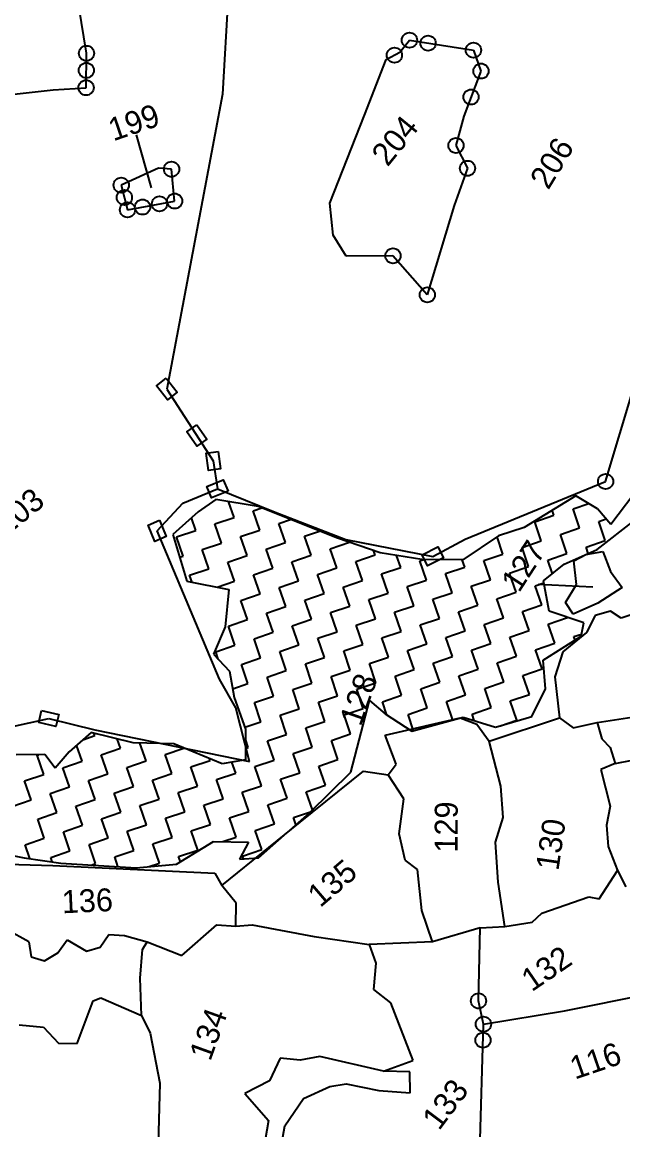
# Model space of a CAD drawing. Header units: metres. Extents: x 322986 to 329400, y 1832749 to 1836820.
# Drawn here: x 325022 to 325499, y 1834288 to 1835168 of the extents above; entities that cross this region are included whole.
import ezdxf

# ---------------------------------------------------------------- set-up
doc = ezdxf.new("R2010")
doc.units = ezdxf.units.M
doc.header["$MEASUREMENT"] = 0
for name, color, linetype in [('LINE_WATER', 4, 'Continuous'), ('POLY_HATCH', 12, 'Continuous'), ('POLY_PARCEL', 6, 'Continuous'), ('TEXT_PARCEL', 7, 'Continuous')]:
    doc.layers.add(name, color=color, linetype=linetype)
doc.styles.get("Standard").update_dxf_attribs({"font": 'simplex.shx'})
doc.styles.add('TEXT_MAP', font='')
doc.styles.get('TEXT_MAP').set_extended_font_data('Kruti Dev 050')
doc.dimstyles.get("Standard").update_dxf_attribs({"dimtxt": 0.18, "dimasz": 0.18, "dimexe": 0.18, "dimexo": 0.0625, "dimgap": 0.09, "dimtad": 0, "dimtih": 1, "dimtoh": 1, "dimdec": 4, "dimzin": 0, "dimdsep": 46, "dimtxsty": 'Standard', "dimcen": 0.09, "dimadec": 0, "dimazin": 0, "dimtfac": 1, "dimtdec": 4, "dimtofl": 0, "dimtmove": 0, "dimatfit": 3, "dimfxl": 1, "dimtolj": 1, "dimtzin": 0, "dimarcsym": 0})

msp = doc.modelspace()

# ---------------------------------------------------------------- linework, layer by layer
for points in [[(325136.82, 1834884.96), (325145.52, 1834873.88), (325137.86, 1834867.86), (325129.16, 1834878.94)], [(325161.08, 1834848.08), (325169.13, 1834836.53), (325161.14, 1834830.95), (325153.08, 1834842.51)], [(325178, 1834826.89), (325179.99, 1834812.95), (325170.35, 1834811.57), (325168.36, 1834825.52)], [(325185.83, 1834795.33), (325172.83, 1834789.9), (325169.07, 1834798.89), (325182.07, 1834804.32)], [(325131.37, 1834772.11), (325136.82, 1834759.12), (325127.83, 1834755.35), (325122.38, 1834768.34)], [(325339.93, 1834744.56), (325352.5, 1834750.91), (325356.89, 1834742.21), (325344.32, 1834735.86)], [(325037.72, 1834620.95), (325051.44, 1834617.74), (325049.21, 1834608.25), (325035.5, 1834611.46)]]:
    msp.add_lwpolyline(points, close=True)
for centre in [(325329.9, 1835153.66), (325344.69, 1835151.37), (325073.47, 1835143.26), (325317.97, 1835141.81), (325380.74, 1835145.77), (325073.3, 1835129.72), (325386.73, 1835129.15), (325073.12, 1835115.94), (325378.82, 1835108.51), (325366.89, 1835070.03), (325141.05, 1835051.12), (325376.03, 1835051.86), (325101.05, 1835038.51), (325103.54, 1835028.64), (325131.39, 1835023.6), (325143.45, 1835025.85), (325106.01, 1835018.86), (325117.98, 1835021.09), (325316.84, 1834982.28), (325344.1, 1834951.31), (325485.72, 1834802.91), (325384.8, 1834390.11), (325388.67, 1834371.65), (325388.31, 1834358.91)]:
    msp.add_circle(centre, 6.03)
at = {"layer": 'LINE_WATER'}
for p, q in [((325480.46, 1834471.34), (325495.04, 1834493.85)), ((325435, 1834459.86), (325472.26, 1834472.88)), ((325472.26, 1834472.88), (325480.46, 1834471.34)), ((325427.46, 1834452.63), (325435, 1834459.86)), ((325405.67, 1834449.31), (325427.46, 1834452.63))]:
    msp.add_line(p, q, dxfattribs=at)
at = {"layer": 'POLY_HATCH'}
for p, q in [((325513.9, 1834800.44), (325489.77, 1834768.88)), ((325462.03, 1834791.56), (325421.14, 1834766.42)), ((325479.16, 1834781.33), (325462.03, 1834791.56)), ((325176.04, 1834788.72), (325162.12, 1834778.83)), ((325209.85, 1834782.96), (325176.04, 1834788.72)), ((325272.66, 1834757.98), (325209.85, 1834782.96)), ((325162.12, 1834778.83), (325141.9, 1834760.73)), ((325489.77, 1834768.88), (325479.16, 1834781.33)), ((325421.14, 1834766.42), (325400.66, 1834759.75)), ((325479, 1834748.85), (325509, 1834772.1)), ((325141.9, 1834760.73), (325153.02, 1834723.61)), ((325306.69, 1834746.24), (325272.66, 1834757.98)), ((325400.66, 1834759.75), (325372.27, 1834740.69)), ((325452.92, 1834737.24), (325479, 1834748.85)), ((325339.77, 1834740.83), (325306.69, 1834746.24)), ((325372.27, 1834740.69), (325339.77, 1834740.83)), ((325436.48, 1834724.07), (325452.92, 1834737.24)), ((325153.02, 1834723.61), (325186.47, 1834717.12)), ((325440.8, 1834699.78), (325436.48, 1834724.07)), ((325186.47, 1834717.12), (325183.57, 1834687.34)), ((325468.46, 1834690.71), (325440.8, 1834699.78)), ((325183.57, 1834687.34), (325174.26, 1834665.68)), ((325466.35, 1834679.99), (325468.46, 1834690.71)), ((325436.14, 1834660.92), (325466.35, 1834679.99)), ((325174.26, 1834665.68), (325187.06, 1834652.16)), ((325438.1, 1834638.25), (325436.14, 1834660.92)), ((325187.06, 1834652.16), (325190.82, 1834631.32)), ((325427.16, 1834616.03), (325438.1, 1834638.25)), ((325190.82, 1834631.32), (325199.69, 1834606.15)), ((325283.25, 1834571.88), (325298.15, 1834628.77)), ((325298.15, 1834628.77), (325310.57, 1834618.15)), ((325310.57, 1834618.15), (325331.9, 1834604.5)), ((325331.9, 1834604.5), (325372.69, 1834615.67)), ((325372.69, 1834615.67), (325398.16, 1834607.67)), ((325398.16, 1834607.67), (325427.16, 1834616.03)), ((325077.14, 1834603.51), (325059.62, 1834588.15)), ((325110.6, 1834595.21), (325077.14, 1834603.51)), ((325199.69, 1834606.15), (325199.84, 1834581.66)), ((325142.75, 1834594.34), (325110.6, 1834595.21)), ((325181.16, 1834578.63), (325142.75, 1834594.34)), ((325040.38, 1834585.84), (325017.69, 1834585.69)), ((325048.62, 1834575.01), (325040.38, 1834585.84)), ((325059.62, 1834588.15), (325048.62, 1834575.01)), ((325199.84, 1834581.66), (325181.16, 1834578.63)), ((325250.77, 1834539.9), (325283.25, 1834571.88)), ((325209.95, 1834503.88), (325250.77, 1834539.9)), ((324990.55, 1834510.38), (325024, 1834503.9)), ((325144.97, 1834498.72), (325174.28, 1834516.89)), ((325174.28, 1834516.89), (325202.07, 1834516.35)), ((325202.07, 1834516.35), (325194.89, 1834502.69)), ((325024, 1834503.9), (325053.09, 1834499.56)), ((325194.89, 1834502.69), (325209.95, 1834503.88)), ((325053.09, 1834499.56), (325112.85, 1834495.97)), ((325112.85, 1834495.97), (325144.97, 1834498.72))]:
    msp.add_line(p, q, dxfattribs=at)
at = {"layer": 'POLY_HATCH', "linetype": 'Continuous'}
for p, q in [((325169.78, 1834784.28), (325170.24, 1834784.43)), ((325170.24, 1834784.43), (325170.19, 1834784.57)), ((325190.63, 1834774.4), (325186.35, 1834786.97)), ((325459.86, 1834781.23), (325472.26, 1834785.45)), ((325160.21, 1834764.04), (325156.8, 1834774.07)), ((325175.42, 1834769.22), (325190.63, 1834774.4)), ((325205.84, 1834779.58), (325212.58, 1834781.88)), ((325211.02, 1834764.37), (325205.84, 1834779.58)), ((325429.45, 1834770.87), (325444.65, 1834776.05)), ((325444.65, 1834776.05), (325443.29, 1834780.04)), ((325465.04, 1834766.02), (325459.86, 1834781.23)), ((325180.6, 1834754.01), (325175.42, 1834769.22)), ((325226.22, 1834769.55), (325235.57, 1834772.73)), ((325231.4, 1834754.34), (325226.22, 1834769.55)), ((325434.62, 1834755.66), (325429.45, 1834770.87)), ((325449.83, 1834760.84), (325465.04, 1834766.02)), ((325480.25, 1834771.2), (325486.1, 1834773.19)), ((325485.43, 1834755.99), (325480.25, 1834771.2)), ((325145, 1834758.86), (325160.21, 1834764.04)), ((325150.18, 1834743.66), (325145, 1834758.86)), ((325195.81, 1834759.19), (325211.02, 1834764.37)), ((325200.99, 1834743.99), (325195.81, 1834759.19)), ((325246.61, 1834759.52), (325258.56, 1834763.59)), ((325251.79, 1834744.31), (325246.61, 1834759.52)), ((325404.21, 1834745.3), (325399.54, 1834759)), ((325455.01, 1834745.63), (325449.83, 1834760.84)), ((325470.22, 1834750.81), (325485.43, 1834755.99)), ((325165.39, 1834748.84), (325180.6, 1834754.01)), ((325170.57, 1834733.63), (325165.39, 1834748.84)), ((325216.2, 1834749.16), (325231.4, 1834754.34)), ((325221.37, 1834733.96), (325216.2, 1834749.16)), ((325267, 1834749.49), (325282.21, 1834754.67)), ((325272.18, 1834734.28), (325267, 1834749.49)), ((325282.21, 1834754.67), (325282.2, 1834754.69)), ((325302.6, 1834744.64), (325301.44, 1834748.05)), ((325419.42, 1834750.48), (325434.62, 1834755.66)), ((325424.6, 1834735.27), (325419.42, 1834750.48)), ((325471.96, 1834745.72), (325470.22, 1834750.81)), ((325147.31, 1834742.68), (325150.18, 1834743.66)), ((325185.78, 1834738.81), (325200.99, 1834743.99)), ((325190.96, 1834723.6), (325185.78, 1834738.81)), ((325236.58, 1834739.13), (325251.79, 1834744.31)), ((325241.76, 1834723.93), (325236.58, 1834739.13)), ((325287.39, 1834739.46), (325302.6, 1834744.64)), ((325292.57, 1834724.26), (325287.39, 1834739.46)), ((325322.98, 1834734.61), (325319.75, 1834744.1)), ((325338.19, 1834739.79), (325341.23, 1834740.83)), ((325343.37, 1834724.58), (325338.19, 1834739.79)), ((325373.79, 1834734.94), (325371.83, 1834740.69)), ((325389, 1834740.12), (325404.21, 1834745.3)), ((325394.18, 1834724.91), (325389, 1834740.12)), ((325439.8, 1834740.45), (325455.01, 1834745.63)), ((325443.47, 1834729.67), (325439.8, 1834740.45)), ((325155.36, 1834728.45), (325170.57, 1834733.63)), ((325206.17, 1834728.78), (325221.37, 1834733.96)), ((325256.97, 1834729.11), (325272.18, 1834734.28)), ((325307.78, 1834729.43), (325322.98, 1834734.61)), ((325312.96, 1834714.23), (325307.78, 1834729.43)), ((325358.58, 1834729.76), (325373.79, 1834734.94)), ((325363.76, 1834714.55), (325358.58, 1834729.76)), ((325409.39, 1834730.09), (325424.6, 1834735.27)), ((325414.57, 1834714.88), (325409.39, 1834730.09)), ((325157.29, 1834722.78), (325155.36, 1834728.45)), ((325177.21, 1834718.91), (325190.96, 1834723.6)), ((325211.35, 1834713.57), (325206.17, 1834728.78)), ((325226.55, 1834718.75), (325241.76, 1834723.93)), ((325262.15, 1834713.9), (325256.97, 1834729.11)), ((325277.36, 1834719.08), (325292.57, 1834724.26)), ((325328.16, 1834719.41), (325343.37, 1834724.58)), ((325378.97, 1834719.73), (325394.18, 1834724.91)), ((325429.77, 1834720.06), (325436.77, 1834722.44)), ((325196.14, 1834708.39), (325211.35, 1834713.57)), ((325231.73, 1834703.54), (325226.55, 1834718.75)), ((325246.94, 1834708.72), (325262.15, 1834713.9)), ((325282.54, 1834703.87), (325277.36, 1834719.08)), ((325297.75, 1834709.05), (325312.96, 1834714.23)), ((325333.34, 1834704.2), (325328.16, 1834719.41)), ((325348.55, 1834709.38), (325363.76, 1834714.55)), ((325384.15, 1834704.53), (325378.97, 1834719.73)), ((325399.36, 1834709.7), (325414.57, 1834714.88)), ((325434.95, 1834704.85), (325429.77, 1834720.06)), ((325201.32, 1834693.18), (325196.14, 1834708.39)), ((325216.52, 1834698.36), (325231.73, 1834703.54)), ((325252.12, 1834693.51), (325246.94, 1834708.72)), ((325267.33, 1834698.69), (325282.54, 1834703.87)), ((325302.93, 1834693.84), (325297.75, 1834709.05)), ((325318.13, 1834699.02), (325333.34, 1834704.2)), ((325353.73, 1834694.17), (325348.55, 1834709.38)), ((325368.94, 1834699.35), (325384.15, 1834704.53)), ((325404.54, 1834694.5), (325399.36, 1834709.7)), ((325419.75, 1834699.68), (325434.95, 1834704.85)), ((325221.7, 1834683.15), (325216.52, 1834698.36)), ((325272.51, 1834683.48), (325267.33, 1834698.69)), ((325323.31, 1834683.81), (325318.13, 1834699.02)), ((325374.12, 1834684.14), (325368.94, 1834699.35)), ((325389.33, 1834689.32), (325404.54, 1834694.5)), ((325424.92, 1834684.47), (325419.75, 1834699.68)), ((325440.13, 1834689.65), (325455.34, 1834694.82)), ((325455.34, 1834694.82), (325455.27, 1834695.04)), ((325186.11, 1834688), (325201.32, 1834693.18)), ((325191.29, 1834672.79), (325186.11, 1834688)), ((325236.91, 1834688.33), (325252.12, 1834693.51)), ((325242.09, 1834673.12), (325236.91, 1834688.33)), ((325287.72, 1834688.66), (325302.93, 1834693.84)), ((325292.9, 1834673.45), (325287.72, 1834688.66)), ((325338.52, 1834688.99), (325353.73, 1834694.17)), ((325343.7, 1834673.78), (325338.52, 1834688.99)), ((325394.51, 1834674.11), (325389.33, 1834689.32)), ((325445.31, 1834674.44), (325440.13, 1834689.65)), ((325206.49, 1834677.97), (325221.7, 1834683.15)), ((325211.67, 1834662.76), (325206.49, 1834677.97)), ((325257.3, 1834678.3), (325272.51, 1834683.48)), ((325262.48, 1834663.09), (325257.3, 1834678.3)), ((325308.11, 1834678.63), (325323.31, 1834683.81)), ((325313.28, 1834663.42), (325308.11, 1834678.63)), ((325358.91, 1834678.96), (325374.12, 1834684.14)), ((325364.09, 1834663.75), (325358.91, 1834678.96)), ((325409.72, 1834679.29), (325424.92, 1834684.47)), ((325414.89, 1834664.08), (325409.72, 1834679.29)), ((325460.52, 1834679.62), (325466.69, 1834681.72)), ((325461.45, 1834676.89), (325460.52, 1834679.62)), ((325176.08, 1834667.61), (325191.29, 1834672.79)), ((325226.88, 1834667.94), (325242.09, 1834673.12)), ((325232.06, 1834652.73), (325226.88, 1834667.94)), ((325277.69, 1834668.27), (325292.9, 1834673.45)), ((325282.87, 1834653.06), (325277.69, 1834668.27)), ((325328.49, 1834668.6), (325343.7, 1834673.78)), ((325333.67, 1834653.39), (325328.49, 1834668.6)), ((325379.3, 1834668.93), (325394.51, 1834674.11)), ((325384.48, 1834653.72), (325379.3, 1834668.93)), ((325430.1, 1834669.26), (325445.31, 1834674.44)), ((325435.28, 1834654.05), (325430.1, 1834669.26)), ((325178.13, 1834661.6), (325176.08, 1834667.61)), ((325196.47, 1834657.58), (325211.67, 1834662.76)), ((325247.27, 1834657.91), (325262.48, 1834663.09)), ((325298.08, 1834658.24), (325313.28, 1834663.42)), ((325348.88, 1834658.57), (325364.09, 1834663.75)), ((325399.69, 1834658.9), (325414.89, 1834664.08)), ((325201.64, 1834642.37), (325196.47, 1834657.58)), ((325216.85, 1834647.55), (325232.06, 1834652.73)), ((325252.45, 1834642.7), (325247.27, 1834657.91)), ((325267.66, 1834647.88), (325282.87, 1834653.06)), ((325303.25, 1834643.03), (325298.08, 1834658.24)), ((325318.46, 1834648.21), (325333.67, 1834653.39)), ((325354.06, 1834643.36), (325348.88, 1834658.57)), ((325369.27, 1834648.54), (325384.48, 1834653.72)), ((325404.87, 1834643.69), (325399.69, 1834658.9)), ((325420.07, 1834648.87), (325435.28, 1834654.05)), ((325189.57, 1834638.26), (325201.64, 1834642.37)), ((325222.03, 1834632.35), (325216.85, 1834647.55)), ((325237.24, 1834637.52), (325252.45, 1834642.7)), ((325272.84, 1834632.67), (325267.66, 1834647.88)), ((325288.05, 1834637.85), (325303.25, 1834643.03)), ((325323.64, 1834633), (325318.46, 1834648.21)), ((325338.85, 1834638.18), (325354.06, 1834643.36)), ((325374.45, 1834633.33), (325369.27, 1834648.54)), ((325389.66, 1834638.51), (325404.87, 1834643.69)), ((325425.25, 1834633.66), (325420.07, 1834648.87)), ((325242.42, 1834622.32), (325237.24, 1834637.52)), ((325257.63, 1834627.5), (325272.84, 1834632.67)), ((325293.23, 1834622.64), (325288.05, 1834637.85)), ((325308.43, 1834627.82), (325323.64, 1834633)), ((325344.03, 1834622.97), (325338.85, 1834638.18)), ((325359.24, 1834628.15), (325374.45, 1834633.33)), ((325394.84, 1834623.3), (325389.66, 1834638.51)), ((325410.04, 1834628.48), (325425.25, 1834633.66)), ((325206.82, 1834627.17), (325222.03, 1834632.35)), ((325212, 1834611.96), (325206.82, 1834627.17)), ((325262.81, 1834612.29), (325257.63, 1834627.5)), ((325312.05, 1834617.2), (325308.43, 1834627.82)), ((325364.28, 1834613.37), (325359.24, 1834628.15)), ((325415.22, 1834613.27), (325410.04, 1834628.48)), ((325227.21, 1834617.14), (325242.42, 1834622.32)), ((325232.39, 1834601.93), (325227.21, 1834617.14)), ((325278.02, 1834617.47), (325293.23, 1834622.64)), ((325283.2, 1834602.26), (325278.02, 1834617.47)), ((325328.82, 1834617.79), (325344.03, 1834622.97)), ((325333.22, 1834604.87), (325328.82, 1834617.79)), ((325379.63, 1834618.12), (325394.84, 1834623.3)), ((325381.39, 1834612.93), (325379.63, 1834618.12)), ((325199.18, 1834607.59), (325212, 1834611.96)), ((325247.6, 1834607.11), (325262.81, 1834612.29)), ((325252.78, 1834591.9), (325247.6, 1834607.11)), ((325402.2, 1834608.84), (325415.22, 1834613.27)), ((325070.54, 1834597.73), (325079.98, 1834600.94)), ((325079.98, 1834600.94), (325079.28, 1834602.98)), ((325100.36, 1834590.91), (325097.82, 1834598.38)), ((325201.97, 1834591.57), (325199.74, 1834598.12)), ((325217.18, 1834596.75), (325232.39, 1834601.93)), ((325267.99, 1834597.08), (325283.2, 1834602.26)), ((325069.95, 1834580.55), (325065.58, 1834593.38)), ((325085.15, 1834585.73), (325100.36, 1834590.91)), ((325120.75, 1834580.88), (325115.92, 1834595.07)), ((325135.96, 1834586.06), (325150.7, 1834591.08)), ((325199.79, 1834590.83), (325201.97, 1834591.57)), ((325222.36, 1834581.54), (325217.18, 1834596.75)), ((325237.57, 1834586.72), (325252.78, 1834591.9)), ((325273.17, 1834581.87), (325267.99, 1834597.08)), ((325034.35, 1834585.4), (325035.55, 1834585.81)), ((325039.53, 1834570.19), (325034.35, 1834585.4)), ((325054.74, 1834575.37), (325069.95, 1834580.55)), ((325090.33, 1834570.52), (325085.15, 1834585.73)), ((325105.54, 1834575.7), (325120.75, 1834580.88)), ((325141.14, 1834570.85), (325135.96, 1834586.06)), ((325156.35, 1834576.03), (325171.56, 1834581.21)), ((325171.56, 1834581.21), (325171.02, 1834582.77)), ((325191.94, 1834571.18), (325188.98, 1834579.9)), ((325207.15, 1834576.36), (325222.36, 1834581.54)), ((325242.75, 1834571.51), (325237.57, 1834586.72)), ((325257.96, 1834576.69), (325273.17, 1834581.87)), ((325059.92, 1834560.17), (325054.74, 1834575.37)), ((325110.72, 1834560.49), (325105.54, 1834575.7)), ((325161.53, 1834560.82), (325156.35, 1834576.03)), ((325176.74, 1834566), (325191.94, 1834571.18)), ((325212.33, 1834561.15), (325207.15, 1834576.36)), ((325227.54, 1834566.33), (325242.75, 1834571.51)), ((325263.14, 1834561.48), (325257.96, 1834576.69)), ((325024.32, 1834565.02), (325039.53, 1834570.19)), ((325029.5, 1834549.81), (325024.32, 1834565.02)), ((325075.13, 1834565.34), (325090.33, 1834570.52)), ((325080.3, 1834550.14), (325075.13, 1834565.34)), ((325125.93, 1834565.67), (325141.14, 1834570.85)), ((325131.11, 1834550.47), (325125.93, 1834565.67)), ((325181.91, 1834550.79), (325176.74, 1834566)), ((325232.72, 1834551.12), (325227.54, 1834566.33)), ((325044.71, 1834554.99), (325059.92, 1834560.17)), ((325049.89, 1834539.78), (325044.71, 1834554.99)), ((325095.51, 1834555.32), (325110.72, 1834560.49)), ((325100.69, 1834540.11), (325095.51, 1834555.32)), ((325146.32, 1834555.64), (325161.53, 1834560.82)), ((325151.5, 1834540.44), (325146.32, 1834555.64)), ((325197.12, 1834555.97), (325212.33, 1834561.15)), ((325202.3, 1834540.76), (325197.12, 1834555.97)), ((325247.93, 1834556.3), (325263.14, 1834561.48)), ((325252.82, 1834541.93), (325247.93, 1834556.3)), ((325014.29, 1834544.63), (325029.5, 1834549.81)), ((325065.1, 1834544.96), (325080.3, 1834550.14)), ((325070.27, 1834529.75), (325065.1, 1834544.96)), ((325115.9, 1834545.29), (325131.11, 1834550.47)), ((325121.08, 1834530.08), (325115.9, 1834545.29)), ((325166.71, 1834545.61), (325181.91, 1834550.79)), ((325171.89, 1834530.41), (325166.71, 1834545.61)), ((325217.51, 1834545.94), (325232.72, 1834551.12)), ((325222.69, 1834530.74), (325217.51, 1834545.94)), ((325034.68, 1834534.6), (325049.89, 1834539.78)), ((325085.48, 1834534.93), (325100.69, 1834540.11)), ((325136.29, 1834535.26), (325151.5, 1834540.44)), ((325187.09, 1834535.59), (325202.3, 1834540.76)), ((325237.9, 1834535.91), (325251.38, 1834540.5)), ((325239.83, 1834530.25), (325237.9, 1834535.91)), ((325039.86, 1834519.39), (325034.68, 1834534.6)), ((325055.07, 1834524.57), (325070.27, 1834529.75)), ((325090.66, 1834519.72), (325085.48, 1834534.93)), ((325105.87, 1834524.9), (325121.08, 1834530.08)), ((325141.47, 1834520.05), (325136.29, 1834535.26)), ((325156.68, 1834525.23), (325171.89, 1834530.41)), ((325192.27, 1834520.38), (325187.09, 1834535.59)), ((325207.48, 1834525.56), (325222.69, 1834530.74)), ((325024.65, 1834514.21), (325039.86, 1834519.39)), ((325060.25, 1834509.36), (325055.07, 1834524.57)), ((325075.45, 1834514.54), (325090.66, 1834519.72)), ((325111.05, 1834509.69), (325105.87, 1834524.9)), ((325126.26, 1834514.87), (325141.47, 1834520.05)), ((325161.86, 1834510.02), (325156.68, 1834525.23)), ((325181.6, 1834516.74), (325192.27, 1834520.38)), ((325212.66, 1834510.35), (325207.48, 1834525.56)), ((325028.38, 1834503.24), (325024.65, 1834514.21)), ((325045.04, 1834504.18), (325060.25, 1834509.36)), ((325080.63, 1834499.33), (325075.45, 1834514.54)), ((325095.84, 1834504.51), (325111.05, 1834509.69)), ((325131.44, 1834499.66), (325126.26, 1834514.87)), ((325146.65, 1834504.84), (325161.86, 1834510.02)), ((325197.45, 1834505.17), (325212.66, 1834510.35)), ((325046.27, 1834500.57), (325045.04, 1834504.18)), ((325098.46, 1834496.83), (325095.84, 1834504.51)), ((325148.08, 1834500.65), (325146.65, 1834504.84)), ((325198.21, 1834502.95), (325197.45, 1834505.17)), ((325077.06, 1834498.12), (325080.63, 1834499.33)), ((325123.2, 1834496.85), (325131.44, 1834499.66))]:
    msp.add_line(p, q, dxfattribs=at)
at = {"layer": 'POLY_PARCEL'}
for p, q in [((325188.59, 1835232.09), (325181.39, 1835110.71)), ((325073.47, 1835143.26), (325067.46, 1835180.7)), ((325322.31, 1835144.2), (325329.9, 1835153.66)), ((325329.9, 1835153.66), (325380.74, 1835145.77)), ((325073.12, 1835115.94), (325073.47, 1835143.26)), ((325311.56, 1835138.25), (325322.31, 1835144.2)), ((325380.74, 1835145.77), (325386.73, 1835129.15)), ((325294.18, 1835094.04), (325311.56, 1835138.25)), ((325386.73, 1835129.15), (325373.02, 1835093.39)), ((324978.53, 1835106.54), (325047.01, 1835114.36)), ((325047.01, 1835114.36), (325073.12, 1835115.94)), ((325181.39, 1835110.71), (325175.31, 1835078.53)), ((325266.57, 1835024.08), (325294.18, 1835094.04)), ((325373.02, 1835093.39), (325366.89, 1835070.03)), ((325175.31, 1835078.53), (325137.34, 1834876.41)), ((325366.89, 1835070.03), (325376.03, 1835051.86)), ((325130.76, 1835052.08), (325101.05, 1835038.51)), ((325141.05, 1835051.12), (325130.76, 1835052.08)), ((325143.45, 1835025.85), (325141.05, 1835051.12)), ((325376.03, 1835051.86), (325365.42, 1835022.4)), ((325101.05, 1835038.51), (325106.01, 1835018.86)), ((325106.01, 1835018.86), (325143.45, 1835025.85)), ((325269.27, 1834998.82), (325266.57, 1835024.08)), ((325365.42, 1835022.4), (325344.1, 1834951.31)), ((325279.58, 1834982.03), (325269.27, 1834998.82)), ((325316.84, 1834982.28), (325279.58, 1834982.03)), ((325344.1, 1834951.31), (325316.84, 1834982.28)), ((325137.34, 1834876.41), (325174.17, 1834819.23)), ((325485.72, 1834802.91), (325507.62, 1834876.16)), ((325174.17, 1834819.23), (325177.45, 1834797.11)), ((325374.21, 1834757.08), (325485.72, 1834802.91)), ((325150.08, 1834785.68), (325177.45, 1834797.11)), ((325177.45, 1834797.11), (325221.88, 1834779.18)), ((325129.6, 1834763.73), (325150.08, 1834785.68)), ((325221.88, 1834779.18), (325279.29, 1834756.84)), ((325179.08, 1834645.81), (325129.6, 1834763.73)), ((325279.29, 1834756.84), (325348.41, 1834743.39)), ((325348.41, 1834743.39), (325374.21, 1834757.08)), ((325469.93, 1834744.91), (325483.59, 1834747.31)), ((325483.59, 1834747.31), (325489.65, 1834731.46)), ((325460.49, 1834739.84), (325469.93, 1834744.91)), ((325462.6, 1834721.18), (325460.49, 1834739.84)), ((325489.65, 1834731.46), (325498.88, 1834718.8)), ((325453.94, 1834706.82), (325462.6, 1834721.18)), ((325498.88, 1834718.8), (325479.63, 1834706.28)), ((325459.88, 1834697.56), (325453.94, 1834706.82)), ((325479.63, 1834706.28), (325459.88, 1834697.56)), ((325477.54, 1834696.41), (325470.55, 1834683.01)), ((325489.53, 1834699.83), (325477.54, 1834696.41)), ((325498.07, 1834694.24), (325489.53, 1834699.83)), ((325517.83, 1834700.97), (325498.07, 1834694.24)), ((325470.55, 1834683.01), (325451.8, 1834667.47)), ((325451.8, 1834667.47), (325445.4, 1834647.64)), ((325192.07, 1834623.11), (325179.08, 1834645.81)), ((325445.4, 1834647.64), (325449.2, 1834615.01)), ((325203.01, 1834580.3), (325192.07, 1834623.11)), ((325310.64, 1834601.28), (325370.14, 1834615.1)), ((325370.14, 1834615.1), (325383.45, 1834609.95)), ((325393.2, 1834596.5), (325449.2, 1834615.01)), ((325449.2, 1834615.01), (325459.87, 1834607.25)), ((325479, 1834611.48), (325522.24, 1834618.11)), ((325012.23, 1834607.6), (325043.47, 1834614.6)), ((325043.47, 1834614.6), (325080.14, 1834605.64)), ((325383.45, 1834609.95), (325393.2, 1834596.5)), ((325459.87, 1834607.25), (325479, 1834611.48)), ((325479, 1834611.48), (325482.77, 1834598.47)), ((325080.14, 1834605.64), (325203.01, 1834580.3)), ((325319.49, 1834578.34), (325310.64, 1834601.28)), ((325482.77, 1834598.47), (325489.35, 1834591.62)), ((325402.58, 1834560.66), (325393.2, 1834596.5)), ((325489.35, 1834591.62), (325493.42, 1834578.76)), ((325493.42, 1834578.76), (325521.53, 1834584.4)), ((325243.16, 1834532.21), (325293.53, 1834572.82)), ((325293.53, 1834572.82), (325313.08, 1834569.9)), ((325313.08, 1834569.9), (325319.49, 1834578.34)), ((325493.42, 1834578.76), (325482.01, 1834573.97)), ((325482.01, 1834573.97), (325489.45, 1834544.98)), ((325325.45, 1834550.6), (325313.08, 1834569.9)), ((325404.41, 1834535.93), (325402.58, 1834560.66)), ((325321.8, 1834523.03), (325325.45, 1834550.6)), ((325489.45, 1834544.98), (325486.46, 1834529.72)), ((325398.32, 1834516.25), (325404.41, 1834535.93)), ((325180.91, 1834481.95), (325243.16, 1834532.21)), ((325486.46, 1834529.72), (325487.66, 1834512.85)), ((325326.55, 1834502.04), (325321.8, 1834523.03)), ((325400.26, 1834484.36), (325398.32, 1834516.25)), ((325487.66, 1834512.85), (325495.04, 1834493.85)), ((325336.32, 1834494.46), (325326.55, 1834502.04)), ((324979.29, 1834499.57), (325046.71, 1834497.79)), ((325046.71, 1834497.79), (325175.5, 1834491.66)), ((325339.71, 1834461.84), (325336.32, 1834494.46)), ((325495.04, 1834493.85), (325501.66, 1834480.65)), ((325175.5, 1834491.66), (325180.91, 1834481.95)), ((325405.67, 1834449.31), (325400.26, 1834484.36)), ((325192.19, 1834467.73), (325180.91, 1834481.95)), ((325191.93, 1834449.58), (325192.19, 1834467.73)), ((325348.15, 1834437.06), (325339.71, 1834461.84)), ((325149.16, 1834426.3), (325176.87, 1834450.47)), ((325176.87, 1834450.47), (325191.93, 1834449.58)), ((325191.93, 1834449.58), (325205.11, 1834450.7)), ((325205.11, 1834450.7), (325254.15, 1834441.35)), ((325386.03, 1834448.16), (325348.15, 1834437.06)), ((325384.8, 1834390.11), (325386.03, 1834448.16)), ((325386.03, 1834448.16), (325405.67, 1834449.31)), ((325027.7, 1834437.04), (325010.35, 1834446.49)), ((325084.29, 1834432.7), (325091.16, 1834443)), ((325091.16, 1834443), (325103.73, 1834442.22)), ((325103.73, 1834442.22), (325121.61, 1834437.05)), ((325254.15, 1834441.35), (325297.83, 1834435.01)), ((325027.7, 1834437.04), (325029.43, 1834425.11)), ((325050.79, 1834428.29), (325058.1, 1834438.73)), ((325058.1, 1834438.73), (325073.47, 1834429.74)), ((325073.47, 1834429.74), (325084.29, 1834432.7)), ((325116.06, 1834408.18), (325118.04, 1834431.06)), ((325118.04, 1834431.06), (325121.61, 1834437.05)), ((325121.61, 1834437.05), (325149.16, 1834426.3)), ((325348.15, 1834437.06), (325297.83, 1834435.01)), ((325297.83, 1834435.01), (325303.12, 1834420.17)), ((325029.43, 1834425.11), (325040.14, 1834422.01)), ((325040.14, 1834422.01), (325050.79, 1834428.29)), ((325303.12, 1834420.17), (325301.38, 1834399.08)), ((325117.24, 1834378.48), (325116.06, 1834408.18)), ((325301.38, 1834399.08), (325314.88, 1834388.48)), ((325453.16, 1834382.3), (325540.63, 1834399.93)), ((325066.01, 1834356.26), (325078.73, 1834390.27)), ((325078.73, 1834390.27), (325084.82, 1834392.55)), ((325084.82, 1834392.55), (325117.24, 1834378.48)), ((325314.88, 1834388.48), (325332.65, 1834342.69)), ((325388.67, 1834371.65), (325384.8, 1834390.11)), ((325117.24, 1834378.48), (325123.96, 1834364.54)), ((325388.67, 1834371.65), (325453.16, 1834382.3)), ((325020.02, 1834371.11), (325039.19, 1834369.13)), ((325039.19, 1834369.13), (325051.21, 1834356.41)), ((325385.83, 1834270.85), (325388.67, 1834371.65)), ((325123.96, 1834364.54), (325131.69, 1834324.63)), ((325051.21, 1834356.41), (325066.01, 1834356.26)), ((325227.33, 1834344.7), (325218.84, 1834326.65)), ((325243.12, 1834342.89), (325227.33, 1834344.7)), ((325258.88, 1834345.87), (325243.12, 1834342.89)), ((325309.37, 1834334.18), (325258.88, 1834345.87)), ((325309.37, 1834334.18), (325332.65, 1834342.69)), ((325330.25, 1834333.85), (325309.37, 1834334.18)), ((325330.44, 1834317.05), (325330.25, 1834333.85)), ((325131.69, 1834324.63), (325129.19, 1834238.71)), ((325218.84, 1834326.65), (325199.15, 1834316.48)), ((325199.15, 1834316.48), (325217.92, 1834294.95)), ((325245.7, 1834312.66), (325266.67, 1834322.19)), ((325266.67, 1834322.19), (325279.57, 1834324.19)), ((325279.57, 1834324.19), (325305.57, 1834318.95)), ((325305.57, 1834318.95), (325330.44, 1834317.05)), ((325231.01, 1834290.9), (325245.7, 1834312.66)), ((325217.92, 1834294.95), (325213.77, 1834270.41)), ((325226.55, 1834265.71), (325231.01, 1834290.9))]:
    msp.add_line(p, q, dxfattribs=at)

# ---------------------------------------------------------------- texts
at = {"layer": 'TEXT_PARCEL', "style": 'TEXT_MAP'}
for s, rotation, p in [('199', 18.80592, (325094.71, 1835073.24)), ('204', 50.78836, (325312.54, 1835052.49)), ('206', 58.76768, (325440.21, 1835034.04)), ('203', 39.1657, (325010.05, 1834759.38)), ('127', 57.07126, (325416.96, 1834713.96)), ('128', 70.54727, (325291.22, 1834607.66)), ('129', 89.86562, (325368.17, 1834507.97)), ('130', 81.71314, (325448.22, 1834493.09)), ('135', 40.58975, (325259.03, 1834463.78)), ('136', 2.63039, (325054.22, 1834459.71)), ('132', 34.50127, (325427.08, 1834396.93)), ('134', 70.12122, (325171.77, 1834341.6)), ('116', 18.80592, (325461.28, 1834327.48)), ('133', 53.15946, (325353.42, 1834286.4))]:
    msp.add_text(s, height=18.217, rotation=rotation, dxfattribs=at).set_placement(p)

# ---------------------------------------------------------------- leaders
for points in [[(325113, 1835078.48), (325124.82, 1835036.4)], [(325432.04, 1834721.44), (325475.69, 1834719.21)]]:
    msp.add_leader(points, dimstyle='Standard', override={"dimtxt": 2.5, "dimasz": 2.5, "dimexe": 1.25, "dimexo": 0.625, "dimgap": 0.625, "dimtad": 1, "dimtih": 0, "dimtoh": 0, "dimzin": 8, "dimcen": 2.5, "dimtofl": 1})

doc.saveas('drawing.dxf')
